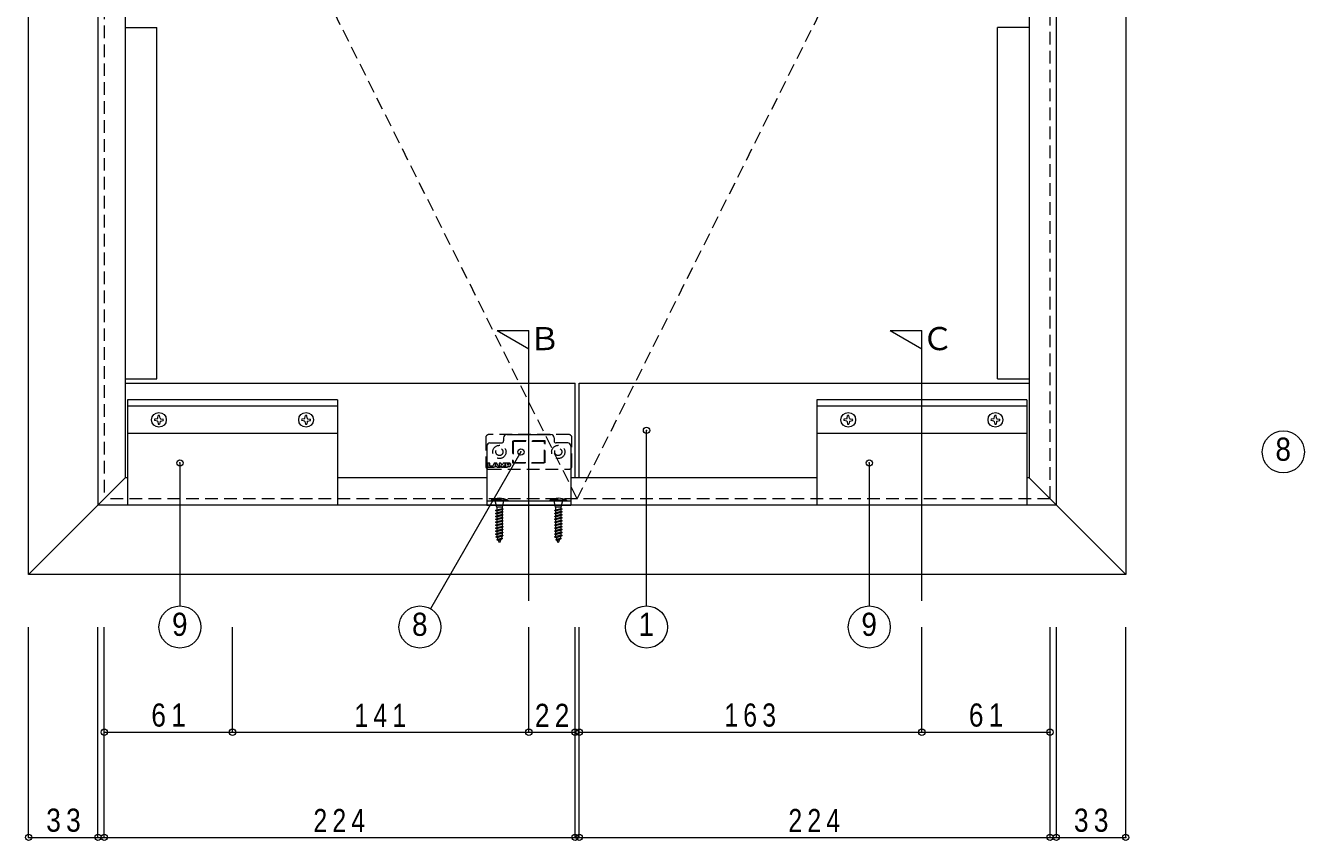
# Model space of a CAD drawing. Units: millimetres at full size, sheet at 1:5. Extents: x -1000 to 1000, y -688 to 688.
# Drawn here: x 46 to 652, y -376 to 11 of the extents above; entities that cross this region are included whole.
import ezdxf
from ezdxf.enums import TextEntityAlignment as Align

# ---------------------------------------------------------------- set-up
doc = ezdxf.new("R2010")
doc.units = ezdxf.units.MM
doc.header["$LTSCALE"] = 5
doc.header["$PDMODE"] = 32
doc.header["$PDSIZE"] = 3
doc.linetypes.add('DASHED1', pattern=[1.8, 1.2, -0.6])
for name, color, linetype, lineweight in [('2-0_ＫＢ製品', 7, 'Continuous', 9), ('2-1_躯体', 3, 'Continuous', 9), ('2-3_寸法', 4, 'Continuous', 9), ('2-4_引出線字', 4, 'Continuous', 9), ('2-5_文字', 7, 'Continuous', 9), ('2-8_他製品', 7, 'Continuous', 9), ('2-A_ベース', 3, 'Continuous', 9), ('2-B_2-Bﾚｲﾔ', 7, 'Continuous', 9), ('2-C_2-Cﾚｲﾔ', 4, 'Continuous', 9)]:
    doc.layers.add(name, color=color, linetype=linetype, lineweight=lineweight)
doc.styles.add('HGｺﾞｼｯｸM', font='')
doc.styles.get('HGｺﾞｼｯｸM').set_extended_font_data('HGｺﾞｼｯｸM')

msp = doc.modelspace()

# ---------------------------------------------------------------- linework, layer by layer
at = {"layer": '2-0_ＫＢ製品', "color": 2, "linetype": 'DASHED1'}
for p, q in [((83.597, 236.25), (83.597, -213.75)), ((308.597, -213.75), (83.597, 236.25)), ((308.597, -213.75), (533.597, 236.25)), ((533.597, -213.75), (533.597, 236.25)), ((533.597, -213.75), (83.597, -213.75))]:
    msp.add_line(p, q, dxfattribs=at)
at = {"layer": '2-0_ＫＢ製品'}
for p, q in [((108.873, -175.692), (107.522, -175.93)), ((108.873, -175.692), (109.039, -175.526)), ((109.039, -175.526), (109.277, -174.175)), ((110.155, -175.526), (109.917, -174.175)), ((110.155, -175.526), (110.321, -175.692)), ((110.321, -175.692), (111.672, -175.93)), ((178.873, -175.692), (177.522, -175.93)), ((178.873, -175.692), (179.039, -175.526)), ((179.039, -175.526), (179.277, -174.175)), ((180.155, -175.526), (179.917, -174.175)), ((180.155, -175.526), (180.321, -175.692)), ((180.321, -175.692), (181.672, -175.93)), ((436.873, -175.692), (435.522, -175.93)), ((436.873, -175.692), (437.039, -175.526)), ((437.039, -175.526), (437.277, -174.175)), ((438.155, -175.526), (437.917, -174.175)), ((438.155, -175.526), (438.321, -175.692)), ((438.321, -175.692), (439.672, -175.93)), ((506.873, -175.692), (505.522, -175.93)), ((506.873, -175.692), (507.039, -175.526)), ((507.039, -175.526), (507.277, -174.175)), ((508.155, -175.526), (507.917, -174.175)), ((508.155, -175.526), (508.321, -175.692)), ((508.321, -175.692), (509.672, -175.93)), ((108.873, -176.808), (107.522, -176.57)), ((108.873, -176.808), (109.039, -176.974)), ((109.039, -176.974), (109.277, -178.325)), ((110.155, -176.974), (109.917, -178.325)), ((110.155, -176.974), (110.321, -176.808)), ((110.321, -176.808), (111.672, -176.57)), ((178.873, -176.808), (177.522, -176.57)), ((178.873, -176.808), (179.039, -176.974)), ((179.039, -176.974), (179.277, -178.325)), ((180.155, -176.974), (179.917, -178.325)), ((180.155, -176.974), (180.321, -176.808)), ((180.321, -176.808), (181.672, -176.57)), ((436.873, -176.808), (435.522, -176.57)), ((436.873, -176.808), (437.039, -176.974)), ((437.039, -176.974), (437.277, -178.325)), ((438.155, -176.974), (437.917, -178.325)), ((438.155, -176.974), (438.321, -176.808)), ((438.321, -176.808), (439.672, -176.57)), ((506.873, -176.808), (505.522, -176.57)), ((506.873, -176.808), (507.039, -176.974)), ((507.039, -176.974), (507.277, -178.325)), ((508.155, -176.974), (507.917, -178.325)), ((508.155, -176.974), (508.321, -176.808)), ((508.321, -176.808), (509.672, -176.57))]:
    msp.add_line(p, q, dxfattribs=at)
at = {"layer": '2-0_ＫＢ製品', "linetype": 'DASHED1', "lineweight": 18}
for p, q in [((265.097, -184.75), (265.097, -198.25)), ((304.597, -183.25), (266.597, -183.25)), ((293.097, -186.5), (278.097, -186.5)), ((278.097, -186.5), (278.097, -196.5)), ((293.097, -196.5), (293.097, -186.5)), ((306.097, -198.25), (306.097, -184.75)), ((266.597, -199.75), (304.597, -199.75)), ((278.097, -196.5), (293.097, -196.5))]:
    msp.add_line(p, q, dxfattribs=at)
for points in [[(277.847, -186.25), (277.847, -196.75), (293.347, -196.75), (293.347, -186.25)], [(266.995, -196.8), (266.095, -196.8), (266.095, -198.75), (268.135, -198.75), (268.135, -198.21), (266.995, -198.21)], [(269.038, -198.75), (269.191, -198.42), (270.326, -198.42), (270.478, -198.75), (271.288, -198.75), (270.388, -196.8), (269.128, -196.8), (268.228, -198.75)], [(269.426, -197.91), (270.091, -197.91), (269.758, -197.19)], [(271.438, -198.75), (272.158, -198.75), (272.158, -197.932), (272.548, -198.75), (273.148, -198.75), (273.538, -197.932), (273.538, -198.75), (274.258, -198.75), (274.258, -196.8), (273.358, -196.8), (272.848, -197.869), (272.338, -196.8), (271.438, -196.8)]]:
    msp.add_lwpolyline(points, close=True, dxfattribs=at)
for points in [[(276.235, -196.8), (274.555, -196.8), (274.555, -198.75)], [(274.555, -198.75), (275.425, -198.75), (275.425, -198.42), (276.235, -198.42)], [(275.995, -197.152), (275.425, -197.152), (275.425, -197.692), (275.995, -197.692)]]:
    msp.add_lwpolyline(points, dxfattribs=at)
at = {"layer": '2-0_ＫＢ製品'}
for centre in [(109.597, -176.25), (179.597, -176.25), (437.597, -176.25), (507.597, -176.25)]:
    msp.add_circle(centre, 3.5, dxfattribs=at)
at = {"layer": '2-0_ＫＢ製品', "linetype": 'DASHED1', "lineweight": 18}
for centre, radius in [((271.597, -191.5), 3.15), ((271.597, -191.5), 1.7), ((299.597, -191.5), 3.15), ((299.597, -191.5), 1.7)]:
    msp.add_circle(centre, radius, dxfattribs=at)
at = {"layer": '2-0_ＫＢ製品'}
for centre, start, end in [((109.597, -176.25), 81.22977, 98.77023), ((179.597, -176.25), 81.22977, 98.77023), ((437.597, -176.25), 81.22977, 98.77023), ((507.597, -176.25), 81.22977, 98.77023), ((109.597, -176.25), 171.22977, 188.77023), ((109.597, -176.25), 261.22977, 278.77023), ((109.597, -176.25), 351.22977, 8.77023), ((179.597, -176.25), 171.22977, 188.77023), ((179.597, -176.25), 261.22977, 278.77023), ((179.597, -176.25), 351.22977, 8.77023), ((437.597, -176.25), 171.22977, 188.77023), ((437.597, -176.25), 261.22977, 278.77023), ((437.597, -176.25), 351.22977, 8.77023), ((507.597, -176.25), 171.22977, 188.77023), ((507.597, -176.25), 261.22977, 278.77023), ((507.597, -176.25), 351.22977, 8.77023)]:
    msp.add_arc(centre, 2.1, start, end, dxfattribs=at)
at = {"layer": '2-0_ＫＢ製品', "linetype": 'DASHED1', "lineweight": 18}
for centre, radius, start, end in [((266.597, -184.75), 1.5, 90, 180), ((304.597, -184.75), 1.5, 0, 90), ((266.597, -198.25), 1.5, 180, 270), ((275.995, -197.422), 0.27, 270, 90), ((276.235, -197.61), 0.81, 270, 90), ((304.597, -198.25), 1.5, 270, 0)]:
    msp.add_arc(centre, radius, start, end, dxfattribs=at)
at = {"layer": '2-1_躯体'}
for p, q in [((93.597, 10.25), (108.597, 10.25)), ((108.597, -156.75), (108.597, 10.25)), ((523.597, 10.25), (508.597, 10.25)), ((508.597, -156.75), (508.597, 10.25)), ((93.597, -156.75), (108.597, -156.75)), ((508.597, -156.75), (523.597, -156.75)), ((93.597, -158.75), (307.597, -158.75)), ((307.597, -203.75), (307.597, -158.75)), ((309.597, -203.75), (309.597, -158.75)), ((309.597, -158.75), (523.597, -158.75))]:
    msp.add_line(p, q, dxfattribs=at)
at = {"layer": '2-3_寸法'}
for p, q in [((47.597, -374.75), (47.597, -274.75)), ((80.597, -374.75), (80.597, -274.75)), ((83.597, -324.75), (83.597, -274.75)), ((144.597, -324.75), (144.597, -274.75)), ((285.597, -324.75), (285.597, -274.75)), ((307.597, -324.75), (307.597, -274.75)), ((309.597, -324.75), (309.597, -274.75)), ((472.597, -324.75), (472.597, -274.75)), ((533.597, -324.75), (533.597, -274.75)), ((536.597, -374.75), (536.597, -274.75)), ((569.597, -374.75), (569.597, -274.75)), ((83.597, -374.75), (83.597, -324.75)), ((83.597, -324.75), (144.597, -324.75)), ((144.597, -324.75), (285.597, -324.75)), ((285.597, -324.75), (307.597, -324.75)), ((307.597, -374.75), (307.597, -324.75)), ((309.597, -374.75), (309.597, -324.75)), ((309.597, -324.75), (472.597, -324.75)), ((472.597, -324.75), (533.597, -324.75)), ((533.597, -374.75), (533.597, -324.75)), ((47.597, -374.75), (80.597, -374.75)), ((80.597, -374.75), (83.597, -374.75)), ((83.597, -374.75), (307.597, -374.75)), ((307.597, -374.75), (309.597, -374.75)), ((309.597, -374.75), (533.597, -374.75)), ((533.597, -374.75), (536.597, -374.75)), ((536.597, -374.75), (569.597, -374.75))]:
    msp.add_line(p, q, dxfattribs=at)
for p in [(83.597, -324.75), (144.597, -324.75), (285.597, -324.75), (307.597, -324.75), (309.597, -324.75), (472.597, -324.75), (533.597, -324.75), (47.597, -374.75), (80.597, -374.75), (83.597, -374.75), (307.597, -374.75), (309.597, -374.75), (533.597, -374.75), (536.597, -374.75), (569.597, -374.75)]:
    msp.add_point(p, dxfattribs=at)
at = {"layer": '2-4_引出線字'}
for p, q in [((270.597, -133.75), (285.597, -133.75)), ((270.597, -133.75), (285.597, -142.41)), ((285.597, -262.25), (285.597, -133.75)), ((457.597, -133.75), (472.597, -133.75)), ((457.597, -133.75), (472.597, -142.41)), ((472.597, -262.25), (472.597, -133.75)), ((341.597, -264.75), (341.597, -181.25)), ((281.847, -191.5), (238.783, -266.09)), ((119.597, -196.75), (119.597, -264.75)), ((447.597, -196.75), (447.597, -264.75))]:
    msp.add_line(p, q, dxfattribs=at)
for centre in [(644.597, -191.5), (119.597, -274.75), (233.783, -274.75), (341.597, -274.75), (447.597, -274.75)]:
    msp.add_circle(centre, 10, dxfattribs=at)
for p in [(341.597, -181.25), (281.847, -191.5), (119.597, -196.75), (447.597, -196.75)]:
    msp.add_point(p, dxfattribs=at)
at = {"layer": '2-8_他製品'}
for p, q in [((267.097, -187.25), (272.597, -187.25)), ((273.597, -184.75), (273.597, -186.25)), ((275.097, -183.25), (296.097, -183.25)), ((297.597, -184.75), (297.597, -186.25)), ((304.097, -187.25), (298.597, -187.25)), ((265.597, -188.75), (265.597, -216.75)), ((305.597, -188.75), (305.597, -216.75)), ((265.597, -214.75), (305.597, -214.75)), ((265.597, -216.75), (305.597, -216.75))]:
    msp.add_line(p, q, dxfattribs=at)
for centre, radius, start, end in [((267.097, -188.75), 1.5, 90, 180), ((272.597, -186.25), 1, 270, 0), ((275.097, -184.75), 1.5, 90, 180), ((296.097, -184.75), 1.5, 0, 90), ((298.597, -186.25), 1, 180, 270), ((304.097, -188.75), 1.5, 0, 90)]:
    msp.add_arc(centre, radius, start, end, dxfattribs=at)
at = {"layer": '2-A_ベース'}
for p, q in [((47.597, -249.75), (47.597, 272.25)), ((569.597, 272.25), (569.597, -249.75)), ((80.597, 239.25), (80.597, -216.75)), ((536.597, -216.75), (536.597, 239.25)), ((93.597, 226.25), (93.597, -203.75)), ((523.597, 226.25), (523.597, -203.75)), ((47.597, -249.75), (93.597, -203.75)), ((94.597, -203.75), (93.597, -203.75)), ((265.597, -203.75), (194.597, -203.75)), ((422.597, -203.75), (305.597, -203.75)), ((523.597, -203.75), (522.597, -203.75)), ((569.597, -249.75), (523.597, -203.75)), ((536.597, -216.75), (80.597, -216.75)), ((569.597, -249.75), (47.597, -249.75))]:
    msp.add_line(p, q, dxfattribs=at)
at = {"layer": '2-B_2-Bﾚｲﾔ'}
for p, q in [((267.597, -214.45), (267.597, -214.75)), ((275.597, -214.45), (267.597, -214.45)), ((275.597, -214.75), (267.597, -214.75)), ((270.297, -217.75), (269.597, -214.75)), ((270.297, -217.75), (270.297, -219.043)), ((272.897, -217.75), (270.297, -217.75)), ((273.597, -214.75), (272.897, -217.75)), ((272.897, -217.75), (272.897, -218.343)), ((275.597, -214.45), (275.597, -214.75)), ((295.597, -214.45), (295.597, -214.75)), ((303.597, -214.45), (295.597, -214.45)), ((303.597, -214.75), (295.597, -214.75)), ((298.297, -217.75), (297.597, -214.75)), ((298.297, -217.75), (298.297, -219.043)), ((300.897, -217.75), (298.297, -217.75)), ((301.597, -214.75), (300.897, -217.75)), ((300.897, -217.75), (300.897, -218.343)), ((303.597, -214.45), (303.597, -214.75)), ((270.297, -219.649), (270.297, -220.443)), ((270.297, -221.049), (270.297, -221.843)), ((270.297, -222.449), (270.297, -223.243)), ((270.297, -223.849), (270.297, -224.643)), ((272.897, -218.949), (272.897, -219.743)), ((272.897, -220.349), (272.897, -221.143)), ((272.897, -221.749), (272.897, -222.543)), ((272.897, -223.149), (272.897, -223.943)), ((298.297, -219.649), (298.297, -220.443)), ((298.297, -221.049), (298.297, -221.843)), ((298.297, -222.449), (298.297, -223.243)), ((298.297, -223.849), (298.297, -224.643)), ((300.897, -218.949), (300.897, -219.743)), ((300.897, -220.349), (300.897, -221.143)), ((300.897, -221.749), (300.897, -222.543)), ((300.897, -223.149), (300.897, -223.943)), ((270.297, -225.249), (270.297, -226.043)), ((270.297, -226.649), (270.297, -227.443)), ((270.297, -228.049), (270.297, -228.843)), ((270.297, -229.449), (270.297, -230.243)), ((272.897, -224.549), (272.897, -225.343)), ((272.897, -225.949), (272.897, -226.743)), ((272.897, -227.349), (272.897, -228.143)), ((272.897, -228.749), (272.897, -229.543)), ((272.897, -230.149), (272.897, -230.943)), ((298.297, -225.249), (298.297, -226.043)), ((298.297, -226.649), (298.297, -227.443)), ((298.297, -228.049), (298.297, -228.843)), ((298.297, -229.449), (298.297, -230.243)), ((300.897, -224.549), (300.897, -225.343)), ((300.897, -225.949), (300.897, -226.743)), ((300.897, -227.349), (300.897, -228.143)), ((300.897, -228.749), (300.897, -229.543)), ((300.897, -230.149), (300.897, -230.943)), ((270.297, -230.849), (270.297, -231.643)), ((270.607, -232.36), (270.856, -232.961)), ((272.897, -231.549), (272.545, -232.461)), ((298.297, -230.849), (298.297, -231.643)), ((298.607, -232.36), (298.856, -232.961)), ((300.897, -231.549), (300.545, -232.461))]:
    msp.add_line(p, q, dxfattribs=at)
for points in [[(270.297, -219.043), (272.897, -218.343), (273.422, -218.646), (272.897, -218.949), (270.297, -219.649), (269.772, -219.346)], [(270.297, -220.443), (272.897, -219.743), (273.422, -220.046), (272.897, -220.349), (270.297, -221.049), (269.772, -220.746)], [(270.297, -221.843), (272.897, -221.143), (273.422, -221.446), (272.897, -221.749), (270.297, -222.449), (269.772, -222.146)], [(270.297, -223.243), (272.897, -222.543), (273.422, -222.846), (272.897, -223.149), (270.297, -223.849), (269.772, -223.546)], [(270.297, -224.643), (272.897, -223.943), (273.422, -224.246), (272.897, -224.549), (270.297, -225.249), (269.772, -224.946)], [(298.297, -219.043), (300.897, -218.343), (301.422, -218.646), (300.897, -218.949), (298.297, -219.649), (297.772, -219.346)], [(298.297, -220.443), (300.897, -219.743), (301.422, -220.046), (300.897, -220.349), (298.297, -221.049), (297.772, -220.746)], [(298.297, -221.843), (300.897, -221.143), (301.422, -221.446), (300.897, -221.749), (298.297, -222.449), (297.772, -222.146)], [(298.297, -223.243), (300.897, -222.543), (301.422, -222.846), (300.897, -223.149), (298.297, -223.849), (297.772, -223.546)], [(298.297, -224.643), (300.897, -223.943), (301.422, -224.246), (300.897, -224.549), (298.297, -225.249), (297.772, -224.946)], [(270.297, -226.043), (272.897, -225.343), (273.422, -225.646), (272.897, -225.949), (270.297, -226.649), (269.772, -226.346)], [(270.297, -227.443), (272.897, -226.743), (273.422, -227.046), (272.897, -227.349), (270.297, -228.049), (269.772, -227.746)], [(270.297, -228.843), (272.897, -228.143), (273.422, -228.446), (272.897, -228.749), (270.297, -229.449), (269.772, -229.146)], [(270.297, -230.243), (272.897, -229.543), (273.422, -229.846), (272.897, -230.149), (270.297, -230.849), (269.772, -230.546)], [(298.297, -226.043), (300.897, -225.343), (301.422, -225.646), (300.897, -225.949), (298.297, -226.649), (297.772, -226.346)], [(298.297, -227.443), (300.897, -226.743), (301.422, -227.046), (300.897, -227.349), (298.297, -228.049), (297.772, -227.746)], [(298.297, -228.843), (300.897, -228.143), (301.422, -228.446), (300.897, -228.749), (298.297, -229.449), (297.772, -229.146)], [(298.297, -230.243), (300.897, -229.543), (301.422, -229.846), (300.897, -230.149), (298.297, -230.849), (297.772, -230.546)], [(272.897, -231.549), (270.607, -232.36), (269.86, -231.929), (270.297, -231.643), (272.897, -230.943), (273.422, -231.246)], [(273.004, -232.726), (272.257, -233.157), (271.144, -233.657), (270.397, -233.226), (270.856, -232.961), (272.545, -232.461)], [(300.897, -231.549), (298.607, -232.36), (297.86, -231.929), (298.297, -231.643), (300.897, -230.943), (301.422, -231.246)], [(301.004, -232.726), (300.257, -233.157), (299.144, -233.657), (298.397, -233.226), (298.856, -232.961), (300.545, -232.461)]]:
    msp.add_lwpolyline(points, close=True, dxfattribs=at)
for points in [[(272.257, -233.157), (271.597, -234.75), (271.144, -233.657)], [(300.257, -233.157), (299.597, -234.75), (299.144, -233.657)]]:
    msp.add_lwpolyline(points, dxfattribs=at)
for centre in [(271.597, -222.889), (299.597, -222.889)]:
    msp.add_arc(centre, 9.339, 64.63876, 115.36124, dxfattribs=at)
at = {"layer": '2-C_2-Cﾚｲﾔ'}
for p, q in [((94.597, -166.75), (94.597, -216.75)), ((194.597, -166.75), (94.597, -166.75)), ((194.597, -166.75), (194.597, -216.75)), ((422.597, -166.75), (422.597, -216.75)), ((522.597, -166.75), (422.597, -166.75)), ((522.597, -166.75), (522.597, -216.75)), ((194.597, -169.75), (94.597, -169.75)), ((522.597, -169.75), (422.597, -169.75)), ((194.597, -182.75), (94.597, -182.75)), ((522.597, -182.75), (422.597, -182.75)), ((194.597, -216.75), (94.597, -216.75)), ((522.597, -216.75), (422.597, -216.75))]:
    msp.add_line(p, q, dxfattribs=at)

# ---------------------------------------------------------------- texts
at = {"layer": '2-3_寸法', "color": 7, "char_height": 11, "attachment_point": 7, "style": 'HGｺﾞｼｯｸM'}
for s, insert in [('\\T1.36;\\W0.85;61', (105.972, -322.25)), ('\\T1.38;\\W0.8;141', (202.597, -322.25)), ('\\T1.36;\\W0.85;22', (288.472, -322.25)), ('\\T1.38;\\W0.8;163', (378.597, -322.25)), ('\\T1.36;\\W0.85;61', (494.972, -322.25)), ('\\T1.36;\\W0.85;33', (55.972, -372.25)), ('\\T1.38;\\W0.8;224', (183.097, -372.25)), ('\\T1.38;\\W0.8;224', (409.097, -372.25)), ('\\T1.36;\\W0.85;33', (544.972, -372.25))]:
    msp.add_mtext(s, dxfattribs=dict(at, insert=insert))
at = {"layer": '2-5_文字', "style": 'HGｺﾞｼｯｸM'}
for s, p in [('Ｂ', (285.597, -146.426)), ('Ｃ', (472.597, -146.426))]:
    msp.add_text(s, height=11, dxfattribs=at).set_placement(p, align=Align.BOTTOM_LEFT)
at = {"layer": '2-5_文字', "style": 'HGｺﾞｼｯｸM', "width": 0.9}
for s, p in [('8', (640.847, -199)), ('9', (115.847, -282.25)), ('8', (230.033, -282.25)), ('1', (337.847, -282.25)), ('9', (443.847, -282.25))]:
    msp.add_text(s, height=11, dxfattribs=at).set_placement(p, align=Align.BOTTOM_LEFT)

doc.saveas('drawing.dxf')
